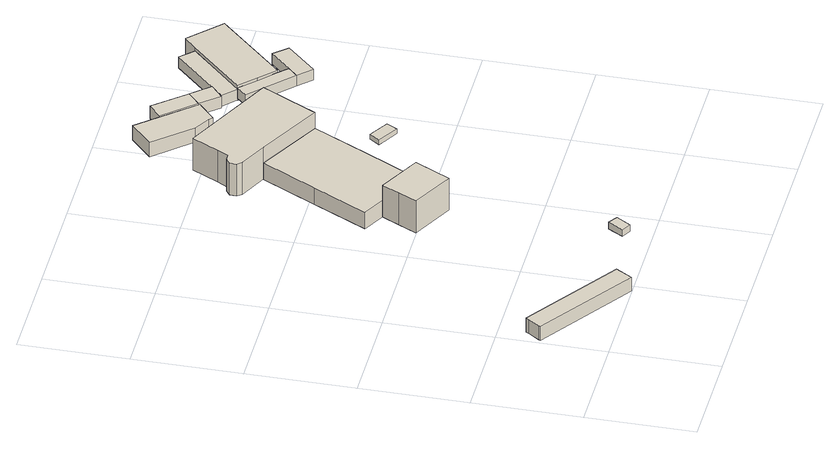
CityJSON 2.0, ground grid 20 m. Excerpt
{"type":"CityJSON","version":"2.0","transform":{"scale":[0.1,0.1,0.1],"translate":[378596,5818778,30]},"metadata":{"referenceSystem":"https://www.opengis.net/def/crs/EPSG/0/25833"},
"CityObjects":{
"building1":{"type":"Building","attributes":{"Gemeindeschluessel":"11000004","BezugspunktDach":"2200","function":"31001_2143","measuredHeight":2.83,"storeysAboveGround":1},"address":[{"country":"Germany","locality":"Berlin","thoroughfareNumber":"119 (6)","thoroughfareName":"Havelchaussee"}],"geometry":[{"type":"Solid","lod":"1","boundaries":[[[[0,1,2,3,4,5]],[[6,7,8,9,10,11]],[[6,11,5,4]],[[7,6,4,3]],[[8,7,3,2]],[[9,8,2,1]],[[10,9,1,0]],[[11,10,0,5]]]]}]},
"building2":{"type":"Building","attributes":{"Gemeindeschluessel":"11000004","BezugspunktDach":"2200","function":"31001_2440","measuredHeight":1.49,"storeysAboveGround":1},"address":[{"country":"Germany","locality":"Berlin","thoroughfareNumber":"129 (3)","thoroughfareName":"Havelchaussee"}],"geometry":[{"type":"Solid","lod":"1","boundaries":[[[[12,13,14,15]],[[16,17,18,19]],[[16,19,15,14]],[[17,16,14,13]],[[18,17,13,12]],[[19,18,12,15]]]]}]},
"building3":{"type":"Building","attributes":{"Gemeindeschluessel":"11000004","function":"31001_1310"},"address":[{"country":"Germany","locality":"Berlin","thoroughfareNumber":"129","thoroughfareName":"Havelchaussee"}],"children":["building3-1","building3-2","building3-3"]},
"building3-1":{"type":"BuildingPart","attributes":{"BezugspunktDach":"2200","measuredHeight":8.03,"storeysAboveGround":2},"parents":["building3"],"geometry":[{"type":"MultiSurface","lod":"1","boundaries":[[[20,21,22,23,24,25]],[[26,27,28,29,30,31]],[[26,31,25,24]],[[27,26,24,23]],[[28,32,33,34,23,22]],[[29,28,22,21]],[[30,29,21,20]],[[31,30,20,25]],[[27,34,33,32,28]]]}]},
"building3-2":{"type":"BuildingPart","attributes":{"BezugspunktDach":"2200","measuredHeight":6.17,"storeysAboveGround":2},"parents":["building3"],"geometry":[{"type":"MultiSurface","lod":"1","boundaries":[[[33,32,35,36,37,38,39]],[[40,41,42,43,28,27,44]],[[40,44,39,38]],[[41,40,38,37]],[[42,41,45,46,36]],[[43,42,36,35]],[[28,43,35,32]],[[44,27,33,39]],[[37,36,46,45]],[[27,28,32,33,47]]]}]},
"building3-3":{"type":"BuildingPart","attributes":{"BezugspunktDach":"2200","measuredHeight":8.48,"storeysAboveGround":2},"parents":["building3"],"geometry":[{"type":"MultiSurface","lod":"1","boundaries":[[[48,49,50,51,52,53,54,55,56,57,58]],[[59,60,61,62,63,64,65,46,45,66,67]],[[59,67,58,57]],[[60,59,57,56]],[[61,60,56,55]],[[62,61,55,54]],[[63,62,54,53]],[[64,63,53,52]],[[65,64,52,51]],[[46,65,51,50]],[[45,37,36,50,49]],[[66,45,49,48]],[[67,66,48,58]],[[46,36,37,45]]]}]},
"building4":{"type":"Building","attributes":{"Gemeindeschluessel":"11000004","BezugspunktDach":"2200","function":"31001_2143","measuredHeight":1,"storeysAboveGround":1},"address":[{"country":"Germany","locality":"Berlin","thoroughfareNumber":"129 (1)","thoroughfareName":"Havelchaussee"}],"geometry":[{"type":"Solid","lod":"1","boundaries":[[[[68,69,70,71]],[[72,73,74,75]],[[72,75,71,70]],[[73,72,70,69]],[[74,73,69,68]],[[75,74,68,71]]]]}]},
"building5":{"type":"Building","attributes":{"Gemeindeschluessel":"11000004","BezugspunktDach":"2200","function":"31001_2143","measuredHeight":3.02,"storeysAboveGround":1},"address":[{"country":"Germany","locality":"Berlin","thoroughfareNumber":"129 (2)","thoroughfareName":"Havelchaussee"}],"geometry":[{"type":"Solid","lod":"1","boundaries":[[[[76,77,78,79,80,81]],[[82,83,84,85,86,87]],[[82,87,81,80]],[[83,82,80,79]],[[84,83,79,78]],[[85,84,78,77]],[[86,85,77,76]],[[87,86,76,81]]]]}]},
"building6":{"type":"Building","attributes":{"Gemeindeschluessel":"11000004","BezugspunktDach":"2200","function":"31001_2600","measuredHeight":2.6,"storeysAboveGround":1},"address":[{"country":"Germany","locality":"Berlin","thoroughfareNumber":"133 (1)","thoroughfareName":"Havelchaussee"}],"geometry":[{"type":"Solid","lod":"1","boundaries":[[[[88,89,90,91]],[[92,93,94,95]],[[92,95,91,90]],[[93,92,90,89]],[[94,93,89,88]],[[95,94,88,91]]]]}]},
"building7":{"type":"Building","attributes":{"Gemeindeschluessel":"11000004","BezugspunktDach":"2200","function":"51009_1610","measuredHeight":2.32,"storeysAboveGround":0},"address":[{"country":"Germany","locality":"Berlin"}],"geometry":[{"type":"Solid","lod":"1","boundaries":[[[[96,97,89,88]],[[98,99,100,101]],[[98,101,88,89]],[[99,98,89,97]],[[100,99,97,96]],[[101,100,96,88]]]]}]},
"building8":{"type":"Building","attributes":{"Gemeindeschluessel":"11000004","BezugspunktDach":"2200","function":"51009_1610","measuredHeight":2.21,"storeysAboveGround":0},"address":[{"country":"Germany","locality":"Berlin"}],"geometry":[{"type":"Solid","lod":"1","boundaries":[[[[102,103,104,105,106]],[[107,108,109,110,111]],[[107,111,106,105]],[[108,107,105,104]],[[109,108,104,103]],[[110,109,103,102]],[[111,110,102,106]]]]}]},
"building9":{"type":"Building","attributes":{"Gemeindeschluessel":"11000004","BezugspunktDach":"2200","function":"51009_1610","measuredHeight":2.35,"storeysAboveGround":0},"address":[{"country":"Germany","locality":"Berlin"}],"geometry":[{"type":"Solid","lod":"1","boundaries":[[[[112,113,114,115]],[[116,117,118,119]],[[116,119,115,114]],[[117,116,114,113]],[[118,117,113,112]],[[119,118,112,115]]]]}]},
"building10":{"type":"Building","attributes":{"Gemeindeschluessel":"11000004","BezugspunktDach":"2200","function":"51009_1610","measuredHeight":2.16,"storeysAboveGround":0},"address":[{"country":"Germany","locality":"Berlin"}],"geometry":[{"type":"Solid","lod":"1","boundaries":[[[[120,121,122,103,102]],[[109,123,124,125,110]],[[109,110,102,103]],[[123,109,103,122]],[[124,123,122,121]],[[125,124,121,120]],[[110,125,120,102]]]]}]},
"building11":{"type":"Building","attributes":{"Gemeindeschluessel":"11000004","BezugspunktDach":"2200","function":"31001_1310","measuredHeight":3.71,"storeysAboveGround":1},"address":[{"country":"Germany","locality":"Berlin","thoroughfareNumber":"133","thoroughfareName":"Havelchaussee"}],"geometry":[{"type":"Solid","lod":"1","boundaries":[[[[126,127,128,129,130,131,132]],[[133,134,135,136,137,138,139]],[[133,139,132,131]],[[134,133,131,130]],[[135,134,130,129]],[[136,135,129,128]],[[137,136,128,127]],[[138,137,127,126]],[[139,138,126,132]]]]}]}
},
"vertices":[
[185,2,34],[203,32,34],[27,153,34],[23,147,34],[9,126,34],[8,123,34],[9,126,5],[23,147,5],[27,153,5],[203,32,5],[185,2,5],[8,123,5],
[342,39,30],[359,66,30],[342,77,30],[325,49,30],[342,77,16],[359,66,16],[342,39,16],[325,49,16],
[348,360,75],[365,393,75],[382,426,75],[303,467,75],[286,434,75],[269,401,75],[286,434,8],[303,467,8],[382,426,8],[365,393,8],[348,360,8],[269,401,8],[382,426,43],[303,467,43],[303,467,25],
[435,527,43],[487,627,43],[367,691,43],[314,590,43],[262,489,43],[314,590,8],[367,691,8],[487,627,8],[435,527,8],[262,489,8],[367,691,9],[487,627,9],[303,467,22],
[315,717,76],[367,691,76],[487,627,76],[514,679,76],[541,730,76],[367,816,76],[341,766,76],[330,746,76],[319,746,76],[309,738,76],[308,726,76],[309,738,9],[319,746,9],[330,746,9],[341,766,9],[367,816,9],[541,730,9],[514,679,9],[315,717,9],[308,726,9],
[542,495,24],[553,515,24],[516,537,24],[503,518,24],[516,537,14],[553,515,14],[542,495,14],[503,518,14],
[456,831,34],[486,814,34],[491,808,34],[526,839,34],[439,938,34],[396,899,34],[439,938,4],[526,839,4],[491,808,4],[486,814,4],[456,831,4],[396,899,4],
[533,843,30],[558,865,30],[508,923,30],[482,900,30],[508,923,4],[558,865,4],[533,843,4],[482,900,4],
[562,809,30],[588,831,30],[558,865,6],[588,831,6],[562,809,6],[533,843,6],
[650,696,31],[667,713,31],[651,730,31],[592,787,31],[574,769,31],[592,787,9],[651,730,9],[667,713,9],[650,696,9],[574,769,9],
[592,787,28],[687,883,28],[664,907,28],[568,810,28],[664,907,5],[687,883,5],[592,787,5],[568,810,5],
[674,671,31],[727,726,31],[704,751,31],[704,751,9],[727,726,9],[674,671,9],
[621,758,36],[651,730,36],[767,849,36],[738,877,36],[709,905,36],[687,883,36],[592,787,36],[687,883,4],[709,905,4],[738,877,4],[767,849,4],[651,730,4],[621,758,4],[592,787,4]
]}
